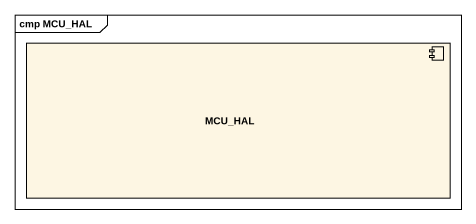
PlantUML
@startuml
mainframe cmp MCU_HAL
component MCU_HAL
@enduml
